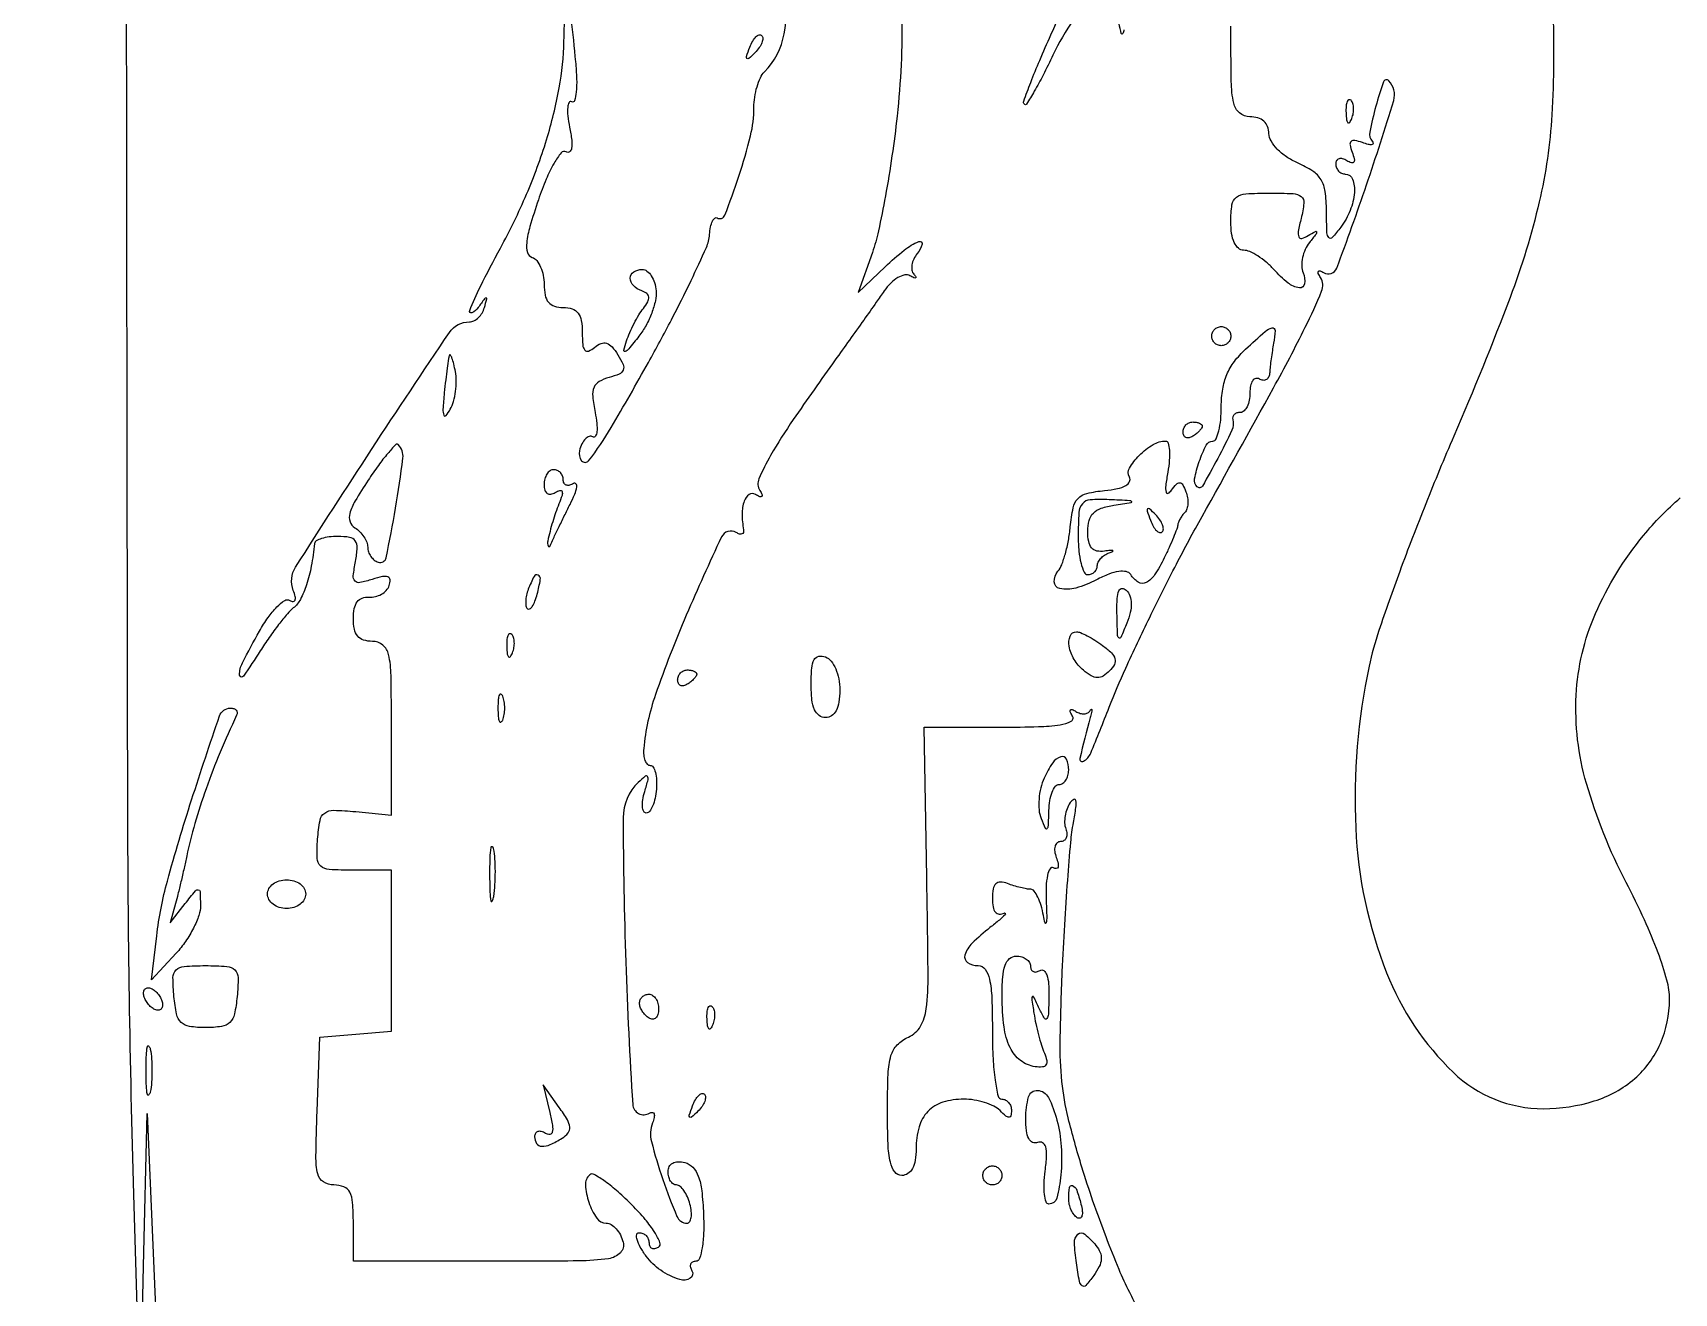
# Model space of a CAD drawing. Extents: x 130 to 894, y 104 to 894.
# Drawn here: x 130.4 to 302.5, y 188.7 to 320.8 of the extents above; entities that cross this region are included whole.
import ezdxf

# ---------------------------------------------------------------- set-up
doc = ezdxf.new("R2010")
doc.units = 0

msp = doc.modelspace()

# ---------------------------------------------------------------- linework, layer by layer
for points in [[(140.074729, 526.294777, 0.000011), (140.148965, 375.440163, 0.000341), (140.310416, 240.330475, 0.006777), (140.948199, 199), (141.629518, 175.5), (141.997418, 191.5), (142.365318, 207.5), (143.234774, 188, -0.00056), (143.574589, 180.181991, -0.00067)], [(186.825991, 322.270897, -0.003366), (187.292334, 317.768166, -0.015968), (187.407303, 315.98915, -0.032025), (187.363081, 314.58245, -0.047136), (187.190459, 313.683202, -0.495609), (186.890173, 313.567877, 0.429665), (186.619444, 313.49642, 0.105229), (186.471063, 313.001752, 0.04847), (186.484877, 312.088774, 0.021354), (186.671156, 310.89422, -0.018235), (186.889228, 309.550865, -0.066225), (186.882502, 308.687739, -0.202956), (186.664177, 308.323949, -0.304788), (186.306901, 308.310325, 0.378127), (185.798132, 308.223282, 0.03813), (185.042571, 307.123869, 0.032427), (184.211546, 305.450994, 0.017634), (183.400802, 303.30332, 0.009984), (182.51128, 300.485019, 0.044677), (182.17356, 298.788231, 0.095599), (182.258632, 297.771098, 0.247894), (182.75, 297.254171, -0.145099), (183.228911, 296.917352, -0.063767), (183.632812, 296.247059, -0.055472), (183.907352, 295.372324, -0.04836), (184, 294.416667, 0.048265), (184.109379, 293.286207, 0.125255), (184.456897, 292.552083, 0.145999), (185.073217, 292.13986, 0.07503), (186, 292, -0.076972), (186.946651, 291.853399, -0.154197), (187.559338, 291.422194, -0.122916), (187.8975, 290.637596, -0.040606), (188, 289.377555, 0.019106), (188.049773, 288.075459, 0.155711), (188.270935, 287.530237, 0.333378), (188.65964, 287.438026, 0.070632), (189.291204, 287.826715, -0.07796), (189.96435, 288.227587, -0.173885), (190.551786, 288.249443, -0.136024), (191.11763, 287.880715, -0.041181), (191.735876, 287.051322, -0.034641), (192.274414, 286.039213, -0.200069), (192.289136, 285.446051, -0.203168), (191.878695, 285.023609, -0.035802), (190.808092, 284.660066, 0.064642), (189.759804, 284.235421, 0.170768), (189.234314, 283.634508, 0.120018), (189.099236, 282.685406, 0.024974), (189.348362, 281.008192, -0.022323), (189.526445, 279.851484, -0.0513), (189.531382, 278.971614, -0.114491), (189.373923, 278.504131, -0.414418), (189.098632, 278.439042, 0.220917), (188.725727, 278.483524, 0.123121), (188.33054, 278.235136, 0.080998), (187.969938, 277.711431, 0.04643), (187.70731, 276.988753, 0.2392), (187.936263, 275.934239, 0.481544), (188.669029, 275.94166, 0.032959), (191.030701, 279.414339, 0.005837), (194.941436, 286.25, 0.006601), (197.351085, 290.716055, 0.008866), (199.408123, 294.828062, 0.006482), (201.015785, 298.304518, 0.088153), (201.352247, 299.654041, -0.030191), (201.455611, 300.451804, -0.060418), (201.649221, 301.056422, -0.10772), (201.894745, 301.382629, -0.326967), (202.155739, 301.40328, 0.46983), (202.947007, 301.670236, 0.011578), (204.413438, 305.766026, 0.019734), (205.639632, 310.011123, 0.060507), (206, 312.978139, -0.037488), (206.081445, 314.062903, -0.034556), (206.324272, 315.1541, -0.036378), (206.679765, 316.096338, -0.088203), (207.103905, 316.703905, 0.15601), (209.160615, 320.694593, 0.019328), (210.421639, 330.516003, 0.02383)], [(239.479355, 322.170195, 0.039387), (237.35405, 318.46634, -0.007676), (236.322226, 316.370885, -0.013328), (235.393227, 314.668596, -0.007425), (234.59219, 313.335491, -0.483141), (234.358148, 313.308518, -0.291431), (234.286189, 313.632986, -0.004064), (235.0211, 315.603126, -0.009843), (235.958316, 317.916966, -0.006139), (237.142778, 320.592178, 0.045302), (241.014984, 331.589541, 0.043447)], [(221.499034, 322.854693, -0.032067), (221.008492, 312.077171, -0.008814), (220.473284, 307.893094, -0.008589), (219.78691, 303.694149, -0.00852), (219.057944, 300.02746, -0.031485), (218.414465, 297.757568), (216.934588, 293.563149), (219.772013, 296.281574, -0.022842), (221.760853, 298.019973, -0.071055), (223.292434, 298.918916, -0.615063), (223.624638, 298.631084, -0.112148), (223.131121, 297.657991, 0.059816), (222.760494, 297.083858, 0.070874), (222.562285, 296.469816, 0.083091), (222.559537, 295.911524, 0.144798), (222.758676, 295.497665, -0.034081), (222.978946, 295.218455, -0.475483), (222.94718, 295.111178, -0.213505), (222.770498, 295.115678, -0.018242), (222.359384, 295.331089, 0.187034), (221.807582, 295.414104, 0.078169), (221.096466, 295.132964, 0.062191), (220.341737, 294.551155, 0.045713), (219.661803, 293.741414, -0.002011), (218.830284, 292.554573, -0.00055), (217.509404, 290.689665, -0.000556), (216.007192, 288.578664, -0.00058), (214.520863, 286.5, 0.004402), (210.122071, 280.247737, 0.020213), (207.752711, 276.500943, 0.030576), (206.524701, 274.036794, 0.243331), (206.618481, 272.808293, -0.032665), (206.847966, 272.376253, -0.330727), (206.80695, 272.189184, -0.296447), (206.605716, 272.160875, -0.029245), (206.154508, 272.404508, 0.298645), (205.490722, 272.38668, 0.16151), (204.980194, 271.705636, 0.080925), (204.761085, 270.360808, 0.043028), (204.906356, 268.67567, -0.121236), (204.887751, 268.407622, -0.23572), (204.741503, 268.257876, -0.16313), (204.481254, 268.25506, -0.060318), (204.14407, 268.41096, 0.447459), (202.604379, 267.955011, 0.009212), (198.909662, 259.747563, 0.017421), (195.678373, 251.409874, 0.059891), (194.440905, 245.75, 0.04657), (194.439204, 245.080047, 0.070687), (194.572725, 244.514062, 0.096276), (194.813176, 244.134573, 0.206373), (195.125334, 244, -0.266339), (195.437424, 243.821064, -0.069356), (195.666466, 243.265625, -0.051638), (195.788086, 242.45787, -0.032219), (195.770691, 241.5, -0.03193), (195.629487, 240.542478, -0.047405), (195.375087, 239.734375, -0.058778), (195.055427, 239.172368, -0.238426), (194.714504, 239, -0.290806), (194.4427, 239.172688, -0.091152), (194.314387, 239.660937, -0.059118), (194.345576, 240.387401, -0.033112), (194.545007, 241.25, 0.008318), (194.899364, 242.497471, 0.219562), (194.841338, 242.831238, 0.44032), (194.606198, 242.86362, 0.017249), (193.878089, 242.215695, 0.205468), (192.291391, 238.502342, 0.008093), (192.558655, 223.377488, 0.007526), (193.289622, 208.442939, 0.566078), (195.052721, 207.532583, -0.152365), (195.347573, 207.608239, -0.314863), (195.526369, 207.469101, -0.130919), (195.541201, 207.089604, -0.036295), (195.367088, 206.514232, 0.154922), (195.252142, 204.56847, 0.020843), (196.438968, 200.592415, 0.016878), (197.926771, 196.704789, 0.301557), (198.989088, 196, 0.264044), (199.26244, 196.155173, 0.097551), (199.417172, 196.5875, 0.064309), (199.430593, 197.233502, 0.037044), (199.289749, 198, 0.038887), (199.024544, 198.765484, 0.050447), (198.660882, 199.4125, 0.059916), (198.259476, 199.858742, 0.181596), (197.883369, 200, -0.156637), (197.546454, 200.108202, -0.097422), (197.25949, 200.413124, -0.079521), (197.06578, 200.868585, -0.06093), (197, 201.40638, -0.118304), (197.128365, 201.941309, -0.15193), (197.479681, 202.301748, -0.123502), (198.037324, 202.444674, -0.065362), (198.75, 202.354837, -0.139238), (199.595649, 201.856367, -0.103753), (200.168956, 200.931075, -0.059776), (200.524289, 199.403367, -0.016635), (200.710856, 196.948457, -0.018113), (200.723277, 194.996446, -0.033061), (200.570704, 193.411321, -0.038138), (200.297719, 192.28751, -0.324816), (199.901839, 192, 0.114721), (199.562445, 191.92109, 0.185024), (199.363101, 191.70625, 0.156637), (199.33995, 191.382289, 0.078704), (199.5, 191, -0.411546), (199.318581, 190.215523, -0.221449), (198.239485, 190.077926, -0.072229), (196.22111, 191.061004, -0.08626), (194.703315, 192.531425, -0.026353), (194.086962, 193.47948, -0.057265), (193.74187, 194.274856, -0.115544), (193.70824, 194.792397, -0.366621), (193.953315, 195, -0.100242), (194.352752, 194.919107, -0.09822), (194.692536, 194.688914, -0.097657), (194.920139, 194.345163, -0.097848), (195, 193.940983, 0.107638), (195.077435, 193.585449, 0.181588), (195.2911, 193.372962, 0.162269), (195.612373, 193.340196, 0.083563), (195.99098, 193.494425, 0.367525), (196.143297, 193.965356, 0.042157), (195.591946, 195.03523, 0.035099), (194.604353, 196.388943, 0.020182), (193.24098, 197.879668, 0.016395), (191.75527, 199.282866, 0.026149), (190.388222, 200.369864, 0.02398), (189.25503, 201.098663, 0.313404), (188.782753, 201.058979, 0.240446), (188.329307, 200.008851, 0.065826), (188.691062, 198.184744, 0.066182), (189.511222, 196.526904, 0.249814), (190.5, 196, -0.139004), (191.02334, 195.851641, -0.072211), (191.548268, 195.4125, -0.062893), (191.995501, 194.764854, -0.055798), (192.289749, 194, -0.265573), (191.992414, 192.897324, -0.162707), (190.755261, 192.275631, -0.03367), (187.637221, 192.038963, -0.00211), (178.40638, 192), (164, 192), (164, 196, 0.017237), (163.925237, 198.168018, 0.101113), (163.622371, 199.260299, 0.18672), (163.009324, 199.808465, 0.090343), (161.957936, 200, -0.143704), (160.853783, 200.324033, -0.196941), (160.266153, 201.163039, -0.059913), (160.077394, 202.999955, -0.005096), (160.207936, 207.75), (160.5, 215.5), (164.25, 215.810365), (168, 216.120731), (168, 224.560365), (168, 233), (164.0006, 233, -0.014207), (161.474405, 233.071796, -0.165893), (160.573043, 233.437696, -0.211406), (160.196697, 234.237702, -0.024899), (160.2506, 236.252086, -0.025483), (160.503071, 238.221585, -0.193822), (160.99116, 238.997774, -0.164586), (161.927149, 239.287624, -0.017253), (164.25, 239.147051), (168, 238.789929), (168, 247.894965, 0.004412), (167.951144, 253.432113, 0.049685), (167.695085, 255.611871, 0.167674), (167.085234, 256.609961, 0.174246), (166, 257, -0.074792), (165.076184, 257.138966, -0.14479), (164.459302, 257.548611, -0.125482), (164.110389, 258.275809, -0.049466), (164, 259.388889, -0.046749), (164.098216, 260.437066, -0.111378), (164.407341, 261.150838, -0.14801), (164.926179, 261.542297, -0.109649), (165.642371, 261.638889, 0.078977), (166.30573, 261.687575, 0.072688), (166.942104, 261.938812, 0.075995), (167.455228, 262.347705, 0.102474), (167.760684, 262.854939, 0.093978), (167.850175, 263.445488, 0.306387), (167.628307, 263.748751, 0.141445), (167.063419, 263.784689, 0.022464), (165.980492, 263.493808, -0.026865), (164.694742, 263.160549, -0.261498), (164.178961, 263.326704, -0.21825), (163.995504, 263.884321, -0.019245), (164.223507, 265.38887, 0.030197), (164.406941, 266.808419, 0.173624), (164.203829, 267.526399, 0.199094), (163.611132, 267.896537, 0.041321), (162.361328, 268, 0.030011), (161.451437, 267.945338, 0.044706), (160.671812, 267.779688, 0.054334), (160.113682, 267.538913, 0.24371), (159.92569, 267.25, -0.021089), (159.590549, 264.887707, -0.033759), (159.085591, 262.915025, -0.040384), (158.449024, 261.404398, -0.105441), (157.703136, 260.5, 0.049231), (157.077735, 259.894261, 0.01172), (156.165899, 258.765625, 0.01194), (155.175257, 257.413267, 0.011542), (154.238661, 256, -0.012872), (152.468699, 253.344597, -0.717926), (152.075493, 253.461156, -0.129458), (152.361086, 254.737211, -0.008592), (154.161287, 258.073182, -0.0254), (155.062585, 259.501799, -0.040929), (155.983987, 260.605941, -0.050076), (156.800586, 261.284717, -0.294876), (157.331225, 261.295291, 0.113915), (157.68532, 261.175301, 0.345889), (157.88599, 261.302835, 0.146463), (157.904458, 261.689076, 0.030842), (157.69946, 262.340811, -0.237424), (157.943475, 264.777531, -0.003569), (165.917484, 277.131922, -0.003473), (174.078976, 289.394231, -0.249121), (176.160584, 290.5, 0.115808), (176.639499, 290.612432, 0.074526), (177.109118, 290.940625, 0.068381), (177.498533, 291.42662, 0.068226), (177.742798, 292, 0.005221), (177.980123, 292.906561, 0.48812), (177.907215, 293, 0.240158), (177.750983, 292.920366, 0.003117), (177.091444, 292, -0.132321), (176.432619, 291.453883, -0.668808), (176.197297, 291.673087, -0.027964), (177.313625, 294.213458, -0.007037), (179.417671, 298.215577, 0.023571), (182.167119, 303.893419, 0.026555), (184.249994, 309.586553, 0.028514), (185.584458, 315.025012, 0.041606), (186.078947, 319.931501, -0.007261), (186.185602, 323.284183, -0.753953)], [(289.759017, 323.32952, -0.024387), (289.652525, 312.21407, -0.042331), (288.338306, 303.083569, -0.034147), (285.284285, 293.063074, -0.010709), (279.381811, 278.518736, 0.006626), (276.4319, 271.416838, 0.006874), (273.708334, 264.325257, 0.006658), (271.518679, 258.127774, 0.029393), (270.495421, 254.394752, 0.063299), (269.095979, 237.437334, 0.082985), (272.325896, 222.25971, 0.107904), (279.332427, 211.800876, 0.193765), (288.772166, 208, 0.075329), (294.112938, 208.809224, 0.103501), (298.346821, 211.160923, 0.112621), (301.044083, 214.835407, 0.102587), (302, 219.44542, 0.067054), (301.727432, 221.468745, 0.021902), (300.802183, 224.341253, 0.019069), (299.366858, 227.798191, 0.011957), (297.440108, 231.730603, -0.049339), (293.291572, 242.090005, -0.083378), (292.212468, 251.35618, -0.090897), (294.22937, 259.903416, -0.069315), (299.276492, 268.109026, -0.041608), (303.111645, 272.040389, -0.027936)], [(246.255252, 186.953458, 0.013481), (245.399418, 188.741283, -0.019606), (244.285131, 191.144129, -0.007529), (242.919804, 194.562941, -0.007442), (241.547902, 198.321165, -0.009089), (240.381481, 201.877238, -0.014027), (238.951765, 207.028713, -0.035797), (238.29229, 210.845197, -0.029104), (238.114334, 215.14625, -0.006769), (238.334063, 222.377238, -0.003613), (238.584767, 227.275144, -0.004099), (238.897547, 231.967064, -0.003737), (239.225665, 235.948011, -0.022616), (239.504242, 238, 0.009661), (239.760271, 239.578099, 0.075929), (239.752829, 240.318458, 0.518284), (239.534048, 240.424909, 0.115633), (239.163375, 240.090684, 0.061127), (238.827175, 239.452268, 0.048915), (238.623551, 238.701528, 0.050481), (238.574186, 237.957247, 0.08313), (238.699509, 237.340684, -0.071572), (238.816031, 236.828058, -0.119817), (238.746894, 236.393826, -0.152626), (238.505999, 236.107422, -0.14311), (238.138374, 236, 0.184003), (237.781946, 235.864236, 0.147578), (237.565829, 235.511648, 0.100335), (237.53522, 234.973727, 0.05587), (237.701324, 234.335955, -0.03392), (237.88966, 233.724069, -0.125799), (237.881851, 233.323696, -0.318538), (237.702334, 233.177259, -0.15653), (237.401535, 233.251838, 0.421288), (237.048299, 233.163945, 0.080599), (236.783043, 232.47727, 0.043659), (236.637107, 231.272239, 0.019252), (236.645528, 229.665883, -0.005372), (236.697022, 228.105853, -0.05749), (236.638525, 227.47595, -0.785628), (236.522808, 227.472303, -0.024391), (236.347509, 228.25, 0.02831), (236.101404, 229.303298, 0.041264), (235.758046, 230.192187, 0.048093), (235.37564, 230.819823, 0.236114), (235.015365, 231, -0.046325), (234.581963, 231.040241, -0.014818), (233.949138, 231.178303, -0.014644), (233.249875, 231.374633, -0.015852), (232.581787, 231.606989, 0.078387), (231.849449, 231.763046, 0.210961), (231.362511, 231.578468, 0.158277), (231.081683, 231.03733, 0.041211), (231, 230.047972, 0.041198), (231.074316, 229.147573, 0.130589), (231.321192, 228.60123, 0.214238), (231.721307, 228.400703, 0.128543), (232.25, 228.515156, -0.45005), (232.356486, 228.473004, -0.289023), (232.325, 228.328557, -0.025091), (231.732477, 227.783945, -0.006964), (230.75, 226.990767, 0.028313), (228.884772, 225.34864, 0.122804), (228.122703, 224.099873, 0.335), (228.397688, 223.329748, 0.146367), (229.5, 223, -0.241448), (230.235889, 222.622643, -0.103378), (230.696429, 221.583333, -0.044348), (230.938899, 219.613168, -0.008455), (231, 216, 0.01259), (231.069433, 213.243014, 0.022889), (231.285714, 211, 0.020168), (231.594567, 209.323933, 0.350432), (232, 209, -0.119248), (232.381414, 208.907722, -0.100665), (232.70625, 208.6475, -0.092192), (232.924388, 208.25832, -0.081935), (233, 207.8, -0.051663), (232.943785, 207.257401, -0.354955), (232.75, 207.1, -0.180052), (232.421376, 207.222304, -0.018208), (231.8, 207.8, 0.082665), (231.155329, 208.260669, 0.03742), (230.18875, 208.6475, 0.035729), (229.083486, 208.911486, 0.040779), (228, 209, 0.074258), (225.804954, 208.672192, 0.127818), (224.239575, 207.710842, 0.124212), (223.312224, 206.086048, 0.067973), (223, 203.8, -0.038147), (222.907539, 202.589872, -0.085028), (222.616071, 201.716667, -0.124063), (222.138654, 201.192412, -0.147368), (221.5, 201, -0.237053), (220.76696, 201.368231, -0.105768), (220.30545, 202.377145, -0.04571), (220.0618, 204.286698, -0.008888), (220, 207.762872, -0.008863), (220.069139, 211.663062, -0.060421), (220.367893, 213.560799, -0.124859), (221.022035, 214.689442, -0.094195), (222.20205, 215.512872, 0.155321), (223.457517, 216.635506, 0.105085), (224.072684, 218.469589, 0.030917), (224.261194, 222.063648, 0.002124), (224.122054, 232.25), (223.840009, 248), (231.979022, 248, 0.007193), (235.828826, 248.055387, 0.031378), (238.097222, 248.263545, 0.073861), (239.249052, 248.621993, 0.44514), (239.404508, 249.154508, -0.029814), (239.167316, 249.594983, -0.270968), (239.187181, 249.803738, -0.349636), (239.362881, 249.85312, -0.038736), (239.760081, 249.648278, 0.067441), (240.200286, 249.452277, 0.087269), (240.638952, 249.403774, 0.104736), (241.007154, 249.506742, 0.146255), (241.250695, 249.743769, -0.114923), (241.365238, 249.869887, -0.597642), (241.429087, 249.837232, -0.060278), (241.399219, 249.538752, -0.011068), (241.266074, 249, 0.006775), (240.166815, 244.710483, 0.652119), (240.546737, 244.42023, 0.170799), (241.311942, 245.276797, 0.004484), (243.244288, 250.089297, -0.013948), (244.979104, 254.184006, -0.006134), (247.491146, 259.507382, -0.006065), (250.29519, 265.09232, -0.008094), (252.983813, 270.089297, 0.001388), (260.484069, 283.591779, 0.010987), (263.800899, 289.9274, 0.016797), (265.523777, 293.716778, 0.241197), (265.408742, 295.147658, -0.029807), (265.173278, 295.58491, -0.25152), (265.185906, 295.800759, -0.364405), (265.353427, 295.856394, -0.043858), (265.728529, 295.667778, 0.47249), (267.112932, 296.140768, 0.007818), (270.226518, 304.855574, 0.008167), (273.075276, 313.713069, 0.276822), (272.559402, 315.773932, 0.550242), (272.001146, 315.648708, 0.019591), (271.204744, 313.118159, 0.017765), (270.565826, 310.391864, 0.235813), (270.831655, 309.425682, -0.18338), (270.916249, 309.206882, -0.378076), (270.804571, 309.078709, -0.095489), (270.415558, 309.101794, -0.02355), (269.800928, 309.289743, 0.035175), (268.995807, 309.515632, 0.242726), (268.612884, 309.408404, 0.262808), (268.497238, 309.044288, 0.040008), (268.720866, 308.285028, -0.027956), (268.942997, 307.592796, -0.205021), (268.892231, 307.25649, -0.348283), (268.650687, 307.169345, -0.057447), (268.169939, 307.394972, 0.067825), (267.722081, 307.59397, 0.141514), (267.34367, 307.594548, 0.190665), (267.094667, 307.402713, 0.135202), (267, 307.059017, 0.093332), (267.076123, 306.654762, 0.09642), (267.29375, 306.311086, 0.099167), (267.618444, 306.081062, 0.105053), (268, 306, -0.315313), (268.765003, 305.464309, -0.108685), (268.953259, 304.051757, -0.074024), (268.510573, 302.176358, -0.067094), (267.531803, 300.44113, -0.018148), (266.625862, 299.329616, -0.454308), (266.276322, 299.330387, -0.173248), (266.07622, 299.842287, -0.005218), (266.031803, 302.166182, 0.03079), (265.890746, 304.171236, 0.103823), (265.456421, 305.40415, 0.112803), (264.585712, 306.301623, 0.03981), (263, 307.160294, -0.043873), (261.833444, 307.804281, -0.051815), (260.866202, 308.611789, -0.059394), (260.213064, 309.465669, -0.134381), (260, 310.244111, 0.095075), (259.860622, 310.970474, 0.118333), (259.465244, 311.530514, 0.109008), (258.829725, 311.880458, 0.071667), (258, 312, -0.179874), (256.912441, 312.404328, -0.16431), (256.302632, 313.4375, -0.047763), (256.048109, 315.699654, -0.004147), (256, 321.5, 0.006023)], [(244.782528, 321.105701, -0.121714), (244.661201, 320.716314, -0.668154), (244.515925, 320.738501, -0.012726), (244.294267, 321.75, 0.155414)]]:
    msp.add_lwpolyline(points, format="xyb")
for points in [[(206.124088, 318.733333, -0.011214), (205.463552, 318.106486, -0.400052), (205.270328, 318.111181, -0.286372), (205.21821, 318.336218, -0.008399), (205.564293, 319.293128, -0.036269), (205.866277, 319.940734, -0.070189), (206.210949, 320.395085, -0.120343), (206.538684, 320.59249, -0.278911), (206.806872, 320.526461, -0.20742), (206.927901, 320.220211, -0.082976), (206.837219, 319.768815, -0.063152), (206.558688, 319.246577, -0.043285)], [(268.078947, 312.416667, 0.018894), (268.137993, 311.670344, 0.168741), (268.279315, 311.37858, 0.470617), (268.461564, 311.395823, 0.054073), (268.683114, 311.8125, 0.051402), (268.839148, 312.359369, 0.05415), (268.876576, 312.916927, 0.060344), (268.797407, 313.402231, 0.126455), (268.604167, 313.729167, 0.296942), (268.385309, 313.77538, 0.208169), (268.200665, 313.592839, 0.077125), (268.089945, 313.112848, 0.028489)], [(263.373209, 301.350847, 0.014015), (263.069416, 299.978641, 0.144502), (263.125082, 299.407573, 0.383585), (263.440054, 299.253845, 0.066051), (264.104157, 299.542805, -0.008849), (264.867905, 299.984795, -0.514893), (264.992622, 299.92546, -0.212658), (264.938271, 299.706512, -0.00455), (264.232747, 298.818707, 0.066765), (263.794369, 298.099273, 0.053836), (263.521121, 297.23542, 0.055447), (263.444295, 296.364709, 0.08612), (263.589736, 295.626748, -0.124222), (263.726609, 294.484221, -0.411952), (263.187315, 294.064535, -0.142257), (262.005403, 294.5682, -0.037461), (260.5, 296, 0.033439), (259.70814, 296.765355, 0.034148), (258.826608, 297.4125, 0.036283), (257.98636, 297.863329, 0.105367), (257.345012, 298, -0.186609), (256.792608, 298.213605, -0.103209), (256.362084, 298.807616, -0.070157), (256.088064, 299.755603, -0.03534), (256, 301, -0.034035), (256.121092, 302.776874, -0.201015), (256.584921, 303.563389, -0.145748), (257.566247, 303.923563, -0.015578), (260.019052, 304, -0.011485), (262.531988, 303.942272, -0.156909), (263.377848, 303.626572, -0.258839), (263.661202, 302.948332, -0.033783)], [(195.740138, 293.75, -0.074096), (195.667433, 292.708629, -0.035938), (195.285587, 291.426562, -0.034645), (194.686614, 290.122521, -0.041996), (193.945087, 289, -0.00487), (192.866176, 287.658874, -0.130022), (192.497445, 287.392845, -0.60862), (192.353913, 287.520539, -0.018199), (192.642076, 288.5, -0.023032), (192.977663, 289.368867, -0.015562), (193.435716, 290.327458, -0.015699), (193.937587, 291.228314, -0.029915), (194.405235, 291.912621, 0.03667), (194.869504, 292.612063, 0.150409), (194.976418, 293.103751, 0.212858), (194.775336, 293.468416, 0.080863), (194.25, 293.745955, -0.113828), (193.355452, 294.296058, -0.204513), (193.033912, 295.079817, -0.249846), (193.396191, 295.736991, -0.145339), (194.281892, 296, -0.16457), (194.784822, 295.829857, -0.086041), (195.239032, 295.339063, -0.070096), (195.577588, 294.610652, -0.054278)], [(260.488027, 288.25, 0.008012), (260.35413, 287.484303, 0.005844), (260.228955, 286.629539, 0.005906), (260.129306, 285.816203, 0.01293), (260.076511, 285.190983, -0.08459), (259.971732, 284.737691, -0.152213), (259.728725, 284.448037, -0.171097), (259.386789, 284.367351, -0.112063), (259, 284.5, 0.202618), (258.621877, 284.558599, 0.181468), (258.29375, 284.33165, 0.104212), (258.071541, 283.804599, 0.047867), (258, 283.059017, -0.0466), (257.926392, 282.270941, -0.066561), (257.70625, 281.604836, -0.086673), (257.381985, 281.155423, -0.195654), (257, 281, 0.076439), (256.633347, 280.943618, 0.113356), (256.354146, 280.779688, 0.135996), (256.206446, 280.535398, 0.136089), (256.205603, 280.25, -0.178988), (256.108223, 279.129117, -0.011718), (254.626541, 276.170722, -0.009486), (253.01802, 273.272835, -0.492494), (252.465927, 273.20074, -0.249004), (252.207857, 274.04301, -0.035141), (252.69213, 275.855985, -0.034796), (253.419519, 277.572408, -0.282255), (254.116631, 278, 0.299528), (254.458895, 278.225243, 0.042106), (254.74051, 279.067878, 0.036686), (254.936078, 280.242099, 0.022928), (255, 281.635329, -0.040281), (255.146528, 283.451209, -0.060335), (255.588084, 284.977792, -0.061519), (256.373326, 286.333581, -0.043912), (257.551522, 287.635329, -0.005908), (259.609994, 289.49833, -0.130085), (260.327884, 289.858542, -0.490802), (260.647153, 289.586233, -0.035323)], [(256, 289, -0.099038), (255.923658, 288.618362, -0.097945), (255.70625, 288.29375, -0.097945), (255.381638, 288.076342, -0.099038), (255, 288, -0.099038), (254.618362, 288.076342, -0.097945), (254.29375, 288.29375, -0.097945), (254.076342, 288.618362, -0.099038), (254, 289, -0.099038), (254.076342, 289.381638, -0.097945), (254.29375, 289.70625, -0.097945), (254.618362, 289.923658, -0.099038), (255, 290, -0.099038), (255.381638, 289.923658, -0.097945), (255.70625, 289.70625, -0.097945), (255.923658, 289.381638, -0.099038)], [(174.072346, 287, 0.05772), (173.979084, 286.656652, 0.003766), (173.832598, 285.634789, 0.005435), (173.680059, 284.410744, 0.004027), (173.53706, 283.0546, 0.007249), (173.393764, 281.321732, 0.105055), (173.480023, 280.715474, 0.579229), (173.715734, 280.674986, 0.045203), (174.166679, 281.333356, 0.059567), (174.505466, 282.154712, 0.034356), (174.721935, 283.203531, 0.033859), (174.795816, 284.302002, 0.047664), (174.701965, 285.278756, 0.012062), (174.522925, 286.097961, 0.027853), (174.339804, 286.700635, 0.058552), (174.182905, 287.011321, 0.60503)], [(253, 279.559017, -0.151918), (252.934461, 279.34829, -0.038439), (252.70625, 279.066025, -0.035638), (252.382774, 278.768994, -0.029505), (252, 278.5, -0.082592), (251.6179, 278.343488, -0.161196), (251.29375, 278.3746, -0.182303), (251.078288, 278.586039, -0.108972), (251, 278.940983, -0.093332), (251.076123, 279.345238, -0.09642), (251.29375, 279.688914, -0.099167), (251.618444, 279.918938, -0.105053), (252, 280, -0.042167), (252.382849, 279.967655, -0.061769), (252.70625, 279.870461, -0.081139), (252.92554, 279.727648, -0.210953)], [(165.546569, 273.891006, 0.012682), (164.185321, 271.716117, 0.06527), (163.628288, 270.411449, 0.148651), (163.647314, 269.545652, 0.176837), (164.15023, 268.907153, -0.05786), (164.666534, 268.49881, -0.050272), (165.103505, 267.964574, -0.052924), (165.401389, 267.391515, -0.093679), (165.5, 266.869808, 0.085158), (165.583676, 266.382073, 0.069296), (165.827955, 265.910771, 0.069744), (166.189736, 265.526928, 0.088723), (166.616442, 265.294519, 0.448777), (167.43699, 265.766431, 0.009298), (168.419092, 270.96818, 0.01053), (169.194174, 276.204594, 0.231847), (168.707888, 277.625445, 0.422719), (168.431949, 277.621451, 0.013493), (167.607976, 276.699728, 0.018605), (166.629472, 275.452566, 0.010865)], [(249.390808, 274.75, 0.011247), (249.178543, 273.325275, 0.081205), (249.203874, 272.634393, 0.495194), (249.421843, 272.528428, 0.122432), (249.776644, 272.833846, -0.029222), (250.302029, 273.490451, -0.238807), (250.649511, 273.624709, -0.249509), (250.952827, 273.421989, -0.031559), (251.291936, 272.681611, -0.051061), (251.459498, 272.062639, -0.05341), (251.494611, 271.431995, -0.059345), (251.400628, 270.883334, -0.124944), (251.181099, 270.514432, 0.037971), (250.915147, 270.204698, 0.031108), (250.679111, 269.837573, 0.032155), (250.504236, 269.470795, 0.068604), (250.428641, 269.166667, -0.064201), (250.33273, 268.765824, -0.007109), (249.984867, 267.888021, -0.008571), (249.53615, 266.851823, -0.006841), (249.018126, 265.75, -0.03014), (248.009805, 263.961781, -0.134408), (247.12037, 263.165985, -0.259632), (246.29528, 263.203445, -0.116474), (245.502266, 263.996333, 0.211397), (245.044205, 264.310088, 0.08357), (244.263972, 264.323471, 0.055889), (243.20711, 264.040894, 0.026088), (241.913882, 263.455466, -0.048513), (239.744312, 262.588159, -0.125502), (238.072434, 262.531876, -0.341442), (237.491061, 263.226763, -0.184903), (237.869737, 264.343043, 0.082548), (238.264718, 265.020266, 0.022896), (238.650016, 266.192761, 0.022459), (238.970195, 267.580189, 0.021827), (239.168295, 269.004015, -0.027334), (239.467765, 270.99556, -0.139177), (239.980609, 271.979478, -0.148168), (240.915984, 272.514466, -0.032348), (242.768984, 272.814774, 0.026015), (244.106952, 273.014271, 0.07385), (244.991462, 273.334603, 0.155754), (245.388704, 273.746839, 0.258387), (245.366209, 274.216478, -0.280139), (245.359301, 275.16299, -0.062226), (246.39997, 276.494866, -0.059214), (247.848518, 277.630615, -0.137521), (249.16613, 278, -0.341653), (249.433682, 277.79302, -0.046257), (249.555475, 277.045313, -0.037725), (249.548769, 275.996041, -0.02215)], [(184, 273.440983, 0.067586), (184.079462, 272.855811, 0.171774), (184.32166, 272.509395, 0.201622), (184.696822, 272.424516, 0.094824), (185.169939, 272.605028, -0.066688), (185.657794, 272.823122, -0.406439), (185.879377, 272.706388, -0.158479), (185.879167, 272.293474, -0.01841), (185.556485, 271.414045, 0.024513), (184.896666, 269.54561, 0.020683), (184.379624, 267.513022, 0.149298), (184.425031, 267.002299, 0.665422), (184.626117, 267, -0.007532), (184.971632, 267.767483, -0.0024), (185.508558, 268.899519, -0.002395), (186.118884, 270.155064, -0.002669), (186.719802, 271.360065, 0.019163), (187.204239, 272.417433, 0.05686), (187.422597, 273.183443, 0.214162), (187.337082, 273.507701, 0.377707), (187.082597, 273.551048, -0.074664), (186.668521, 273.373768, -0.15144), (186.318013, 273.389595, -0.187535), (186.086185, 273.591486, -0.121479), (186, 273.940983, 0.093332), (185.923877, 274.345238, 0.09642), (185.70625, 274.688914, 0.099167), (185.381556, 274.918938, 0.105053), (185, 275, 0.153634), (184.618621, 274.879982, 0.097988), (184.29375, 274.542039, 0.080552), (184.074545, 274.037096, 0.062283)], [(240, 268, 0.023598), (240.07239, 266.467056, 0.037669), (240.29375, 265.175, 0.04382), (240.612873, 264.251055, 0.295869), (241, 264, 0.091527), (241.381757, 264.070473, 0.095859), (241.70625, 264.272211, 0.099498), (241.923394, 264.57312, 0.107094), (242, 264.926676, -0.118373), (242.092766, 265.313025, -0.068425), (242.367188, 265.707395, -0.062257), (242.772058, 266.049711, -0.061664), (243.25, 266.283152, 0.025235), (243.622965, 266.432827, 0.679466), (243.61875, 266.509485, 0.109714), (243.38256, 266.534065, 0.008558), (242.75, 266.450096, -0.088254), (241.952947, 266.471592, -0.168479), (241.408886, 266.795384, -0.130844), (241.096178, 267.459744, -0.044959), (241, 268.527197, -0.063107), (241.146079, 269.679976, -0.133819), (241.588317, 270.455683, -0.117207), (242.409003, 270.962513, -0.042412), (243.75, 271.283746, 0.001448), (245.55929, 271.563194, 0.591928), (245.594183, 271.660063, 0.202175), (245.414657, 271.746481, 0.000897), (243.25, 271.850168, 0.026034), (241.252959, 271.838213, 0.205753), (240.44376, 271.433375, 0.161853), (240.074311, 270.508788, 0.014807)], [(247.564293, 269.706872, 0.036269), (247.866277, 269.059266, 0.070189), (248.210949, 268.604915, 0.120343), (248.538684, 268.40751, 0.278911), (248.806872, 268.473539, 0.20742), (248.927901, 268.779789, 0.082976), (248.837219, 269.231185, 0.063152), (248.558688, 269.753423, 0.043285), (248.124088, 270.266667, 0.011214), (247.463552, 270.893514, 0.400052), (247.270328, 270.888819, 0.286372), (247.21821, 270.663782, 0.008399)], [(182.345077, 262.456872, 0.036107), (182.155034, 261.82971, 0.043827), (182.072725, 261.221181, 0.049528), (182.09917, 260.714357, 0.159916), (182.249458, 260.417209, 0.354513), (182.4811, 260.393026, 0.101575), (182.756817, 260.665682, 0.055867), (183.039435, 261.212661, 0.027385), (183.279377, 261.960337, 0.022817), (183.602861, 263.476903, 0.322211), (183.370312, 263.947587, 0.420372), (182.945646, 263.812772, 0.025281)], [(245.09387, 258.919516, -0.006239), (244.46705, 257.406378, -0.530497), (244.260197, 257.366576, -0.191412), (244.116585, 257.699592, -0.002632), (244.063386, 259.95, -0.016348), (244.085345, 261.483155, -0.083503), (244.265378, 262.313015, -0.298972), (244.594559, 262.542849, -0.206327), (245.030484, 262.369516, -0.109861), (245.414477, 261.765864, -0.082521), (245.558204, 260.989432, -0.064618), (245.452628, 260.039494, -0.035142)], [(180.078947, 256.416667, 0.018894), (180.137993, 255.670344, 0.168741), (180.279315, 255.37858, 0.470617), (180.461564, 255.395823, 0.054073), (180.683114, 255.8125, 0.051402), (180.839148, 256.359369, 0.05415), (180.876576, 256.916927, 0.060344), (180.797407, 257.402231, 0.126455), (180.604167, 257.729167, 0.296942), (180.385309, 257.77538, 0.208169), (180.200665, 257.592839, 0.077125), (180.089945, 257.112848, 0.028489)], [(242.55887, 256.567321, -0.031596), (243.484132, 255.789581, -0.135658), (243.850165, 255.177514, -0.190434), (243.786632, 254.586367, -0.073847), (243.292382, 253.909702, -0.056975), (242.61496, 253.363361, -0.147278), (242.016422, 253.196156, -0.129328), (241.374288, 253.378908, -0.039577), (240.542382, 253.964826, -0.085529), (239.567714, 255.104699, -0.08948), (239.049833, 256.48769, -0.140781), (239.157157, 257.558352, -0.306918), (239.80887, 258, -0.100007), (240.240861, 257.912722, -0.020398), (240.950342, 257.57915, -0.020736), (241.75638, 257.115767, -0.018152)], [(215, 251.893011, -0.035916), (214.909221, 250.630891, -0.083878), (214.620377, 249.732169, -0.125312), (214.143627, 249.196918, -0.149554), (213.5, 249, -0.163521), (212.831663, 249.224579, -0.129285), (212.358112, 249.828103, -0.076277), (212.082278, 250.882353, -0.025917), (212, 252.468615, -0.018523), (212.06386, 254.191819, -0.101407), (212.316626, 255.083561, -0.233305), (212.787471, 255.429795, -0.136349), (213.5, 255.361626, -0.134491), (214.088394, 254.929198, -0.065461), (214.570636, 254.122682, -0.056246), (214.891905, 253.068403, -0.045886)], [(200, 253.559017, -0.151918), (199.934461, 253.34829, -0.038439), (199.70625, 253.066025, -0.035638), (199.382774, 252.768994, -0.029505), (199, 252.5, -0.082592), (198.6179, 252.343488, -0.161196), (198.29375, 252.3746, -0.182303), (198.078288, 252.586039, -0.108972), (198, 252.940983, -0.093332), (198.076123, 253.345238, -0.09642), (198.29375, 253.688914, -0.099167), (198.618444, 253.918938, -0.105053), (199, 254, -0.042167), (199.382849, 253.967655, -0.061769), (199.70625, 253.870461, -0.081139), (199.92554, 253.727648, -0.210953)], [(179.157895, 250, 0.017491), (179.189089, 249.10856, 0.078554), (179.306058, 248.601562, 0.447206), (179.474999, 248.540618, 0.174857), (179.662281, 248.75, 0.057986), (179.818615, 249.320008, 0.037979), (179.87034, 250, 0.037979), (179.818615, 250.679992, 0.057986), (179.662281, 251.25, 0.174857), (179.474999, 251.459382, 0.447206), (179.306058, 251.398438, 0.078554), (179.189089, 250.89144, 0.017491)], [(151.761862, 249.25, 0.01215), (150.033322, 245.369579, 0.013535), (148.560321, 241.545755, 0.014343), (147.380062, 237.885747, 0.019168), (146.533796, 234.5, -0.003687), (146.252397, 233.205025, -0.002826), (145.926419, 231.79375, -0.002857), (145.606322, 230.476396, -0.006762), (145.349085, 229.5), (144.793145, 227.5), (146.364769, 229.5, -0.004893), (147.442186, 230.843806, -0.256872), (147.739356, 230.9633, -0.366491), (147.924765, 230.763343, -0.007648), (147.968197, 229.305764, -0.087059), (147.801481, 228.267324, -0.034445), (147.234145, 226.931891, -0.03279), (146.407851, 225.541312, -0.03524), (145.424637, 224.305764), (142.849275, 221.5), (143.388334, 226.124712, -0.037722), (144.501822, 231.869722, -0.011449), (147.038457, 240.377931, -0.004155), (149.966434, 249.18516, -0.320749), (151.105968, 250, -0.077547), (151.466106, 249.943807, -0.136506), (151.716114, 249.779687, -0.165409), (151.816795, 249.53525, -0.127237)], [(236.426015, 242.665807, 0.050589), (236.070451, 241.636774, 0.03908), (235.888913, 240.463244, 0.040163), (235.894503, 239.328505, 0.07218), (236.10573, 238.423609, 0.012721), (236.533154, 237.409469, 0.524857), (236.731717, 237.373375, 0.186542), (236.873901, 237.696005, 0.005174), (236.929715, 239.25, -0.034517), (237.029607, 240.303251, -0.051945), (237.273104, 241.192187, -0.066864), (237.611261, 241.804345, -0.237463), (238, 242, 0.148195), (238.381354, 242.115568, 0.098894), (238.70625, 242.440625, 0.082425), (238.925306, 242.926543, 0.064853), (239, 243.5, 0.100661), (238.768979, 244.635898, 0.3887), (238.170274, 244.909065, 0.169183), (237.321944, 244.266035, 0.038325)], [(178.286014, 232.5, 0.006817), (178.315278, 230.711719, 0.040183), (178.418418, 229.780601, 0.720633), (178.561388, 229.761725, 0.075924), (178.717581, 230.26375, 0.022548), (178.846293, 231.485188, 0.015659), (178.885962, 232.872547, 0.015827), (178.839977, 234.209518, 0.031163), (178.703931, 235.26375, 0.248898), (178.549185, 235.455688, 0.49082), (178.403147, 235.374351, 0.030832), (178.307632, 234.29708, 0.00738)], [(159, 230.5, -0.130775), (158.846791, 229.924246, -0.10214), (158.416667, 229.4375, -0.08892), (157.769411, 229.111864, -0.072314), (157, 229, -0.072314), (156.230589, 229.111864, -0.08892), (155.583333, 229.4375, -0.10214), (155.153209, 229.924246, -0.130775), (155, 230.5, -0.130775), (155.153209, 231.075754, -0.10214), (155.583333, 231.5625, -0.08892), (156.230589, 231.888136, -0.072314), (157, 232, -0.072314), (157.769411, 231.888136, -0.08892), (158.416667, 231.5625, -0.10214), (158.846791, 231.075754, -0.130775)], [(235, 222.940983, 0.108972), (235.078288, 222.586039, 0.182303), (235.29375, 222.3746, 0.161196), (235.6179, 222.343488, 0.082592), (236, 222.5, -0.318439), (236.390419, 222.475372, -0.140558), (236.703331, 222.029508, -0.06407), (236.893517, 221.113378, -0.024496), (236.929715, 219.809017, -0.005262), (236.868928, 217.895797, -0.155414), (236.704004, 217.44489, -0.535805), (236.453036, 217.462983, -0.018564), (235.91586, 218.5, 0.003406), (235.328088, 219.724167, 0.497539), (235.193631, 219.750444, 0.251176), (235.124375, 219.559694, 0.00225), (235.357549, 218, 0.014725), (235.556618, 216.920429, 0.010997), (235.837022, 215.742968, 0.011139), (236.15061, 214.644414, 0.024757), (236.448797, 213.827125, -0.044606), (236.698301, 213.048735, -0.204848), (236.613888, 212.592792, -0.230478), (236.237963, 212.372239, -0.055874), (235.497425, 212.397499, -0.128306), (233.943, 213.056433, -0.118635), (232.85385, 214.407519, -0.079516), (232.218887, 216.586082, -0.030335), (232.015313, 219.75, -0.018195), (232.082047, 221.78486, -0.066828), (232.340778, 223.044219, -0.128989), (232.80877, 223.739192, -0.18238), (233.5, 224, -0.06887), (234.073318, 223.920655, -0.085131), (234.559375, 223.688914, -0.099915), (234.884374, 223.344827, -0.140337)], [(151.813358, 219.75, -0.028437), (151.532611, 217.929141, -0.147356), (151.047862, 217.046947, -0.160043), (150.179658, 216.618577, -0.035254), (148.5, 216.5, -0.035254), (146.820342, 216.618577, -0.160043), (145.952138, 217.046947, -0.147356), (145.467389, 217.929141, -0.028437), (145.186642, 219.75, -0.02316), (145.08711, 221.746586, -0.202333), (145.421779, 222.547569, -0.178441), (146.254527, 222.922032, -0.017356), (148.5, 223, -0.017356), (150.745473, 222.922032, -0.178441), (151.578221, 222.547569, -0.202333), (151.91289, 221.746586, -0.02316)], [(144, 218.881966, -0.117858), (143.920761, 218.550471, -0.186277), (143.70625, 218.357263, -0.154201), (143.382383, 218.338175, -0.076764), (143, 218.5, -0.064269), (142.617474, 218.810561, -0.051777), (142.29375, 219.230237, -0.053414), (142.073533, 219.689814, -0.085235), (142, 220.118034, -0.117858), (142.079239, 220.449529, -0.186277), (142.29375, 220.642737, -0.154201), (142.617617, 220.661825, -0.076764), (143, 220.5, -0.064269), (143.382526, 220.189439, -0.051777), (143.70625, 219.769763, -0.053414), (143.926467, 219.310186, -0.085235)], [(196, 218.440983, -0.066118), (195.926733, 217.889346, -0.138808), (195.70625, 217.521475, -0.191142), (195.379648, 217.392057, -0.139169), (195, 217.5, -0.06081), (194.617485, 217.806203, -0.051032), (194.29375, 218.2129, -0.053229), (194.073302, 218.653442, -0.089642), (194, 219.059017, -0.105429), (194.076556, 219.418051, -0.099231), (194.29375, 219.723586, -0.096318), (194.618268, 219.928382, -0.092995), (195, 220, -0.153634), (195.381379, 219.879982, -0.097988), (195.70625, 219.542039, -0.080552), (195.925455, 219.037096, -0.062283)], [(201.683114, 216.8125, -0.054073), (201.461564, 216.395823, -0.470617), (201.279315, 216.37858, -0.168741), (201.137993, 216.670344, -0.018894), (201.078947, 217.416667, -0.028489), (201.089945, 218.112848, -0.077125), (201.200665, 218.592839, -0.208169), (201.385309, 218.77538, -0.296942), (201.604167, 218.729167, -0.126455), (201.797407, 218.402231, -0.060344), (201.876576, 217.916927, -0.05415), (201.839148, 217.359369, -0.051402)], [(142.705733, 209.75, -0.142433), (142.546986, 209.439977, -0.611425), (142.399666, 209.482812, -0.039503), (142.298431, 210.38851, -0.008087), (142.272364, 212, -0.008087), (142.298431, 213.61149, -0.039503), (142.399666, 214.517188, -0.611425), (142.546986, 214.560023, -0.142433), (142.705733, 214.25, -0.029693), (142.840649, 213.225293, -0.017887), (142.884498, 212, -0.017887), (142.840649, 210.774707, -0.029693)], [(184.590079, 207.600847, -0.01588), (184.870211, 206.258138, -0.093765), (184.860869, 205.542906, -0.327358), (184.600597, 205.306195, -0.166224), (184.145843, 205.409864, 0.069578), (183.707302, 205.602893, 0.144196), (183.336591, 205.598923, 0.190033), (183.092318, 205.404314, 0.131371), (183, 205.059017, 0.148701), (183.211861, 204.362396, 0.236111), (183.742798, 204.060803, 0.120781), (184.633066, 204.229748, 0.034172), (185.88293, 204.906485, 0.0818), (186.51463, 205.469317, 0.195951), (186.692427, 206.059196, 0.112733), (186.43556, 206.837536, 0.019512), (185.577166, 208.141172), (183.888472, 210.5)], [(200.124088, 207.733333, -0.011214), (199.463552, 207.106486, -0.400052), (199.270328, 207.111181, -0.286372), (199.21821, 207.336218, -0.008399), (199.564293, 208.293128, -0.036269), (199.866277, 208.940734, -0.070189), (200.210949, 209.395085, -0.120343), (200.538684, 209.59249, -0.278911), (200.806872, 209.526461, -0.20742), (200.927901, 209.220211, -0.082976), (200.837219, 208.768815, -0.063152), (200.558688, 208.246577, -0.043285)], [(237.770003, 206.80778, -0.046728), (238.220447, 204.019442, -0.040423), (238.178855, 201.054415, -0.04011), (237.750576, 198.632225, -0.3413), (236.932263, 198, -0.329676), (236.635158, 198.219784, -0.045741), (236.468789, 199.017703, -0.037822), (236.425663, 200.136381, -0.022569), (236.535092, 201.464521, 0.017581), (236.684253, 203.07806, 0.079472), (236.588648, 204.015922, 0.211428), (236.260252, 204.42459, 0.214075), (235.73933, 204.453466, -0.201694), (235.212743, 204.470133, -0.173321), (234.813413, 204.85962, -0.086341), (234.571396, 205.693747, -0.027541), (234.5, 206.988945, -0.066619), (234.801605, 209.242564, -0.353754), (235.740722, 209.919671, -0.268341), (236.87864, 209.174671, -0.053361)], [(232, 201, -0.099038), (231.923658, 200.618362, -0.097945), (231.70625, 200.29375, -0.097945), (231.381638, 200.076342, -0.099038), (231, 200, -0.099038), (230.618362, 200.076342, -0.097945), (230.29375, 200.29375, -0.097945), (230.076342, 200.618362, -0.099038), (230, 201, -0.099038), (230.076342, 201.381638, -0.097945), (230.29375, 201.70625, -0.097945), (230.618362, 201.923658, -0.099038), (231, 202, -0.099038), (231.381638, 201.923658, -0.097945), (231.70625, 201.70625, -0.097945), (231.923658, 201.381638, -0.099038)], [(240.29011, 197.99862, -0.033809), (240.429487, 197.266748, -0.095442), (240.393387, 196.749762, -0.238295), (240.19888, 196.53149, -0.236417), (239.906741, 196.557637, -0.095554), (239.559445, 196.877374, -0.052741), (239.266355, 197.376706, -0.049897), (239.06726, 197.966253, -0.056553), (239, 198.559017, -0.036651), (239.087262, 199.747863, -0.493596), (239.416075, 199.930595, -0.209047), (239.839479, 199.475053, -0.020231)], [(241.86061, 193.667955, -0.073843), (242.303572, 192.937797, -0.118835), (242.419907, 192.222955, -0.099), (242.201476, 191.441584, -0.040378), (241.621615, 190.497205, -0.021854), (240.798852, 189.469451, -0.389733), (240.412024, 189.427208, -0.192139), (240.128655, 189.88255, -0.007823), (239.811753, 191.82925, -0.025803), (239.609494, 193.971516, -0.22413), (239.971069, 194.830476, -0.371466), (240.682127, 194.844739, -0.046732)]]:
    msp.add_lwpolyline(points, format="xyb", close=True)

doc.saveas('drawing.dxf')
